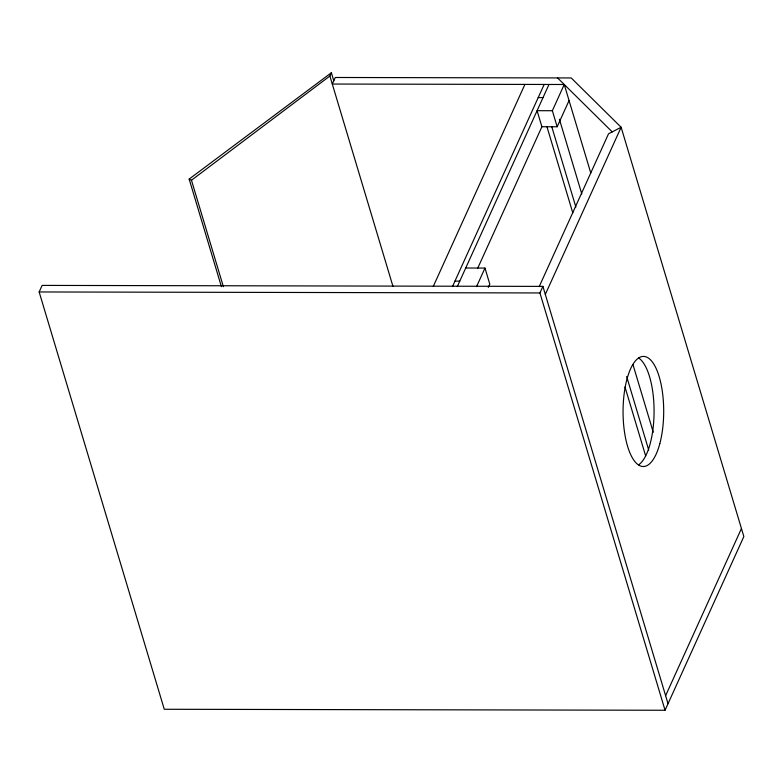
<?xml version="1.0" encoding="UTF-8"?>
<svg xmlns="http://www.w3.org/2000/svg" width="783" height="783" viewBox="0 0 783 783"><rect width="100%" height="100%" fill="white"/><g stroke="black" fill="none" stroke-linecap="round" stroke-linejoin="round"><path stroke-width="1.17" d="M590.774 172.984L564.249 84.495L332.295 84.045L335.271 77.488L571.208 77.948L621.134 127.267L743.85 536.551L665.051 710.259L164.273 709.271L39.15 291.961L42.125 285.404L542.903 286.392L668.026 703.702M331.375 72.741L189.153 179.082L191.463 180.237L329.888 76.02L331.375 72.741L333.783 80.766M433.273 286.421L524.904 84.417M452.476 286.578L544.165 84.456M457.292 286.588L548.981 84.466M477.561 268.559L541.895 126.738L537.079 110.687L552.358 110.716L564.249 84.495M476.553 286.627L484.98 268.06L465.719 268.021M541.895 126.738L557.163 126.768L569.065 100.547M488.298 287.381L489.786 284.112L484.98 268.06M539.193 286.647L608.528 133.795L621.134 127.267L545.311 294.418M665.051 710.259L539.927 292.95L542.903 286.392M665.619 695.686L741.442 528.525M538.215 97.572L543.03 97.581M454.952 281.117L459.768 281.126M39.15 291.961L539.927 292.95M557.594 77.928L612.228 131.887M559.395 119.212L581.808 193.978M632.948 364.535L653.267 432.294M552.358 110.716L557.163 126.768M551.692 126.484L575.867 207.084M626.654 376.486L648.715 450.078M546.877 126.474L572.804 212.917M624.991 386.988L645.652 455.912M329.888 76.02L392.978 286.431M191.463 180.237L223.37 286.647M189.153 179.082L221.403 286.617M638.497 357.87A55.045 20.319 -89.9 0 1 654.069 410.987A55.045 20.319 -89.9 0 1 638.654 464.808M659.815 443.638A55.045 20.319 -89.9 0 0 645.505 356.696A55.045 20.319 -89.9 0 0 624.814 434.076A55.045 20.319 -89.9 0 0 659.815 443.638"/></g></svg>
